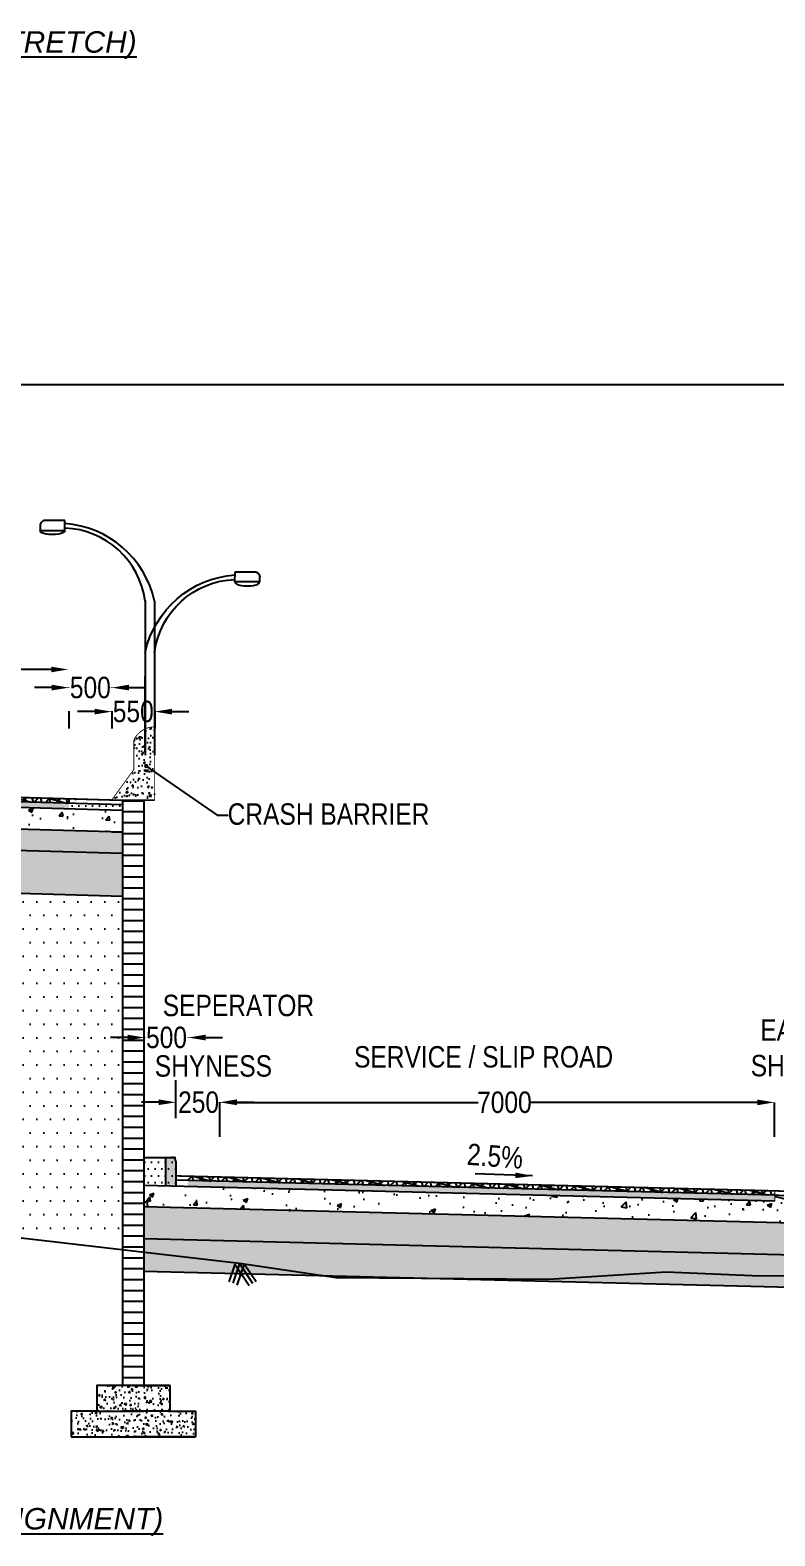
# Model space of a CAD drawing. Header units: millimetres. Extents: x 207528 to 778454, y -364692 to 101323.
# Drawn here: x 419356 to 428047, y -7738 to 9837 of the extents above; entities that cross this region are included whole.
import ezdxf

# ---------------------------------------------------------------- set-up
doc = ezdxf.new("R2010")
doc.units = ezdxf.units.MM
doc.linetypes.add('DASHED2', pattern=[0.375, 0.25, -0.125])
for name, color, linetype in [('Dim', 253, 'Continuous'), ('Dimension', 253, 'Continuous'), ('hatch', 253, 'Continuous'), ('NGL', 7, 'DASHED2')]:
    doc.layers.add(name, color=color, linetype=linetype)
doc.styles.add('DIM', font='ARIALN.TTF', dxfattribs={"height": 250})
doc.styles.get("Standard").update_dxf_attribs({"font": 'arial.ttf'})
doc.styles.add('STRIP PLAN STYLE', font='ARIALN.TTF')
doc.dimstyles.new('DIM', dxfattribs={"dimtxt": 250, "dimasz": 200, "dimexe": 0.18, "dimexo": 0.0625, "dimgap": 0.09, "dimtad": 0, "dimtih": 1, "dimtoh": 1, "dimdec": 0, "dimzin": 0, "dimdsep": 46, "dimtxsty": 'DIM', "dimcen": 0.09, "dimclrd": 256, "dimclrt": 7, "dimadec": 0, "dimazin": 0, "dimtfac": 1, "dimtdec": 0, "dimtofl": 0, "dimtmove": 0, "dimatfit": 3, "dimfxl": 1, "dimtolj": 1, "dimtzin": 0, "dimarcsym": 0})
doc.dimstyles.new('new', dxfattribs={"dimtxt": 150, "dimasz": 150, "dimexe": 100, "dimexo": 0.1, "dimgap": 0.09, "dimtad": 0, "dimtih": 1, "dimtoh": 1, "dimdec": 0, "dimzin": 0, "dimdsep": 46, "dimtxsty": 'DIM', "dimcen": 0.09, "dimclrd": 256, "dimclrt": 252, "dimadec": 0, "dimazin": 0, "dimtfac": 1, "dimtdec": 0, "dimtofl": 0, "dimtmove": 0, "dimatfit": 3, "dimfxl": 1, "dimtolj": 1, "dimtzin": 0, "dimlwd": -1, "dimarcsym": 0})

# ---------------------------------------------------------------- blocks, each defined once
blk = doc.blocks.new('*D203')
at = {"layer": 'Defpoints', "color": 0, "transparency": 16777216}
for p in [(432058, 5698), (387058, 5431), (432058, 5433)]:
    blk.add_point(p, dxfattribs=at)
at = {"layer": 'Dim', "color": 0, "lineweight": -2, "transparency": 16777216}
for p, q in [((387058, 5431), (387058, 5698)), ((432058, 5433), (432058, 5698))]:
    blk.add_line(p, q, dxfattribs=at)
at = {"layer": 'Dim', "lineweight": -2, "transparency": 16777216}
for p, q in [((387258, 5698), (407337, 5698)), ((431858, 5698), (414683, 5698))]:
    blk.add_line(p, q, dxfattribs=at)
at = {"layer": 'Dim', "transparency": 16777216}
for points in [[(387258, 5731), (387258, 5665), (387058, 5698)], [(431858, 5731), (431858, 5665), (432058, 5698)]]:
    blk.add_solid(points, dxfattribs=at)
at = {"layer": 'Dim', "color": 7, "transparency": 16777216, "insert": (411010, 5698), "char_height": 400, "attachment_point": 5, "style": 'STRIP PLAN STYLE'}
blk.add_mtext('\\A1;PROPOSED RIGHT OF WAY (45m)', dxfattribs=at)
blk = doc.blocks.new('*D209')
at = {"layer": 'Defpoints', "color": 0, "transparency": 16777216}
for p in [(417808, 2374), (419802, 2375), (419802, 2375)]:
    blk.add_point(p, dxfattribs=at)
at = {"layer": 'Dim', "color": 0, "lineweight": -2, "transparency": 16777216}
for p, q in [((417808, 2374), (417808, 2374)), ((419802, 2375), (419802, 2375))]:
    blk.add_line(p, q, dxfattribs=at)
at = {"layer": 'Dim', "lineweight": -2, "transparency": 16777216}
for p, q in [((418008, 2374), (418497, 2374)), ((419602, 2375), (419112, 2375))]:
    blk.add_line(p, q, dxfattribs=at)
at = {"layer": 'Dim', "transparency": 16777216}
for points in [[(418008, 2408), (418008, 2341), (417808, 2374)], [(419602, 2408), (419602, 2342), (419802, 2375)]]:
    blk.add_solid(points, dxfattribs=at)
at = {"layer": 'Dim', "color": 7, "transparency": 16777216, "insert": (418805, 2375), "char_height": 250, "attachment_point": 5, "style": 'DIM'}
blk.add_mtext('\\A1;2000', dxfattribs=at)
blk = doc.blocks.new('*D213')
at = {"layer": 'Defpoints', "color": 0, "transparency": 16777216}
for p in [(420310, 1786), (420810, 1883), (420810, 1786)]:
    blk.add_point(p, dxfattribs=at)
at = {"layer": 'Dim', "lineweight": -2, "transparency": 16777216}
for p, q in [((420110, 1883), (419910, 1883)), ((421010, 1883), (421210, 1883))]:
    blk.add_line(p, q, dxfattribs=at)
at = {"layer": 'Dim', "color": 0, "lineweight": -2, "transparency": 16777216}
for p, q in [((420310, 1882), (420310, 1883)), ((420810, 1882), (420810, 1883))]:
    blk.add_line(p, q, dxfattribs=at)
at = {"layer": 'Dim', "transparency": 16777216}
for points in [[(420110, 1916), (420110, 1850), (420310, 1883)], [(421010, 1916), (421010, 1850), (420810, 1883)]]:
    blk.add_solid(points, dxfattribs=at)
at = {"layer": 'Dim', "color": 7, "transparency": 16777216, "insert": (420560, 1883), "char_height": 250, "attachment_point": 5, "style": 'DIM'}
blk.add_mtext('\\A1;550', dxfattribs=at)
blk = doc.blocks.new('*D219')
at = {"layer": 'Defpoints', "color": 0, "transparency": 16777216}
for p in [(420310, 2163), (419808, 1889), (420310, 1889)]:
    blk.add_point(p, dxfattribs=at)
at = {"layer": 'Dim', "lineweight": -2, "transparency": 16777216}
for p, q in [((419608, 2163), (419408, 2163)), ((420510, 2163), (420710, 2163))]:
    blk.add_line(p, q, dxfattribs=at)
at = {"layer": 'Dim', "color": 0, "lineweight": -2, "transparency": 16777216}
for p, q in [((419808, 2162), (419808, 2163)), ((420310, 2162), (420310, 2163))]:
    blk.add_line(p, q, dxfattribs=at)
at = {"layer": 'Dim', "transparency": 16777216}
for points in [[(419608, 2197), (419608, 2130), (419808, 2163)], [(420510, 2197), (420510, 2130), (420310, 2163)]]:
    blk.add_solid(points, dxfattribs=at)
at = {"layer": 'Dim', "color": 7, "transparency": 16777216, "insert": (420059, 2163), "char_height": 250, "attachment_point": 5, "style": 'DIM'}
blk.add_mtext('\\A1;500', dxfattribs=at)
blk = doc.blocks.new('*D217')
at = {"layer": 'Defpoints', "color": 0, "transparency": 16777216}
for p in [(420693, -1921), (420693, -2269), (421203, -2269)]:
    blk.add_point(p, dxfattribs=at)
at = {"layer": 'Dim', "lineweight": -2, "transparency": 16777216}
for p, q in [((420493, -1921), (420293, -1921)), ((421403, -1921), (421603, -1921))]:
    blk.add_line(p, q, dxfattribs=at)
at = {"layer": 'Dim', "color": 0, "lineweight": -2, "transparency": 16777216}
for p, q in [((420693, -1923), (420693, -1921)), ((421203, -1923), (421203, -1921))]:
    blk.add_line(p, q, dxfattribs=at)
at = {"layer": 'Dim', "transparency": 16777216}
for points in [[(420493, -1888), (420493, -1955), (420693, -1921)], [(421403, -1888), (421403, -1955), (421203, -1921)]]:
    blk.add_solid(points, dxfattribs=at)
at = {"layer": 'Dim', "color": 7, "transparency": 16777216, "insert": (420948, -1921), "char_height": 250, "attachment_point": 5, "style": 'DIM'}
blk.add_mtext('\\A1;500', dxfattribs=at)
blk = doc.blocks.new('*D212')
at = {"layer": 'Defpoints', "color": 0, "transparency": 16777216}
for p in [(428043, -2678), (421570, -3080), (428043, -3080)]:
    blk.add_point(p, dxfattribs=at)
at = {"layer": 'Dim', "color": 0, "lineweight": -2, "transparency": 16777216}
for p, q in [((421570, -3080), (421570, -2678)), ((428043, -3080), (428043, -2678))]:
    blk.add_line(p, q, dxfattribs=at)
at = {"layer": 'Dim', "lineweight": -2, "transparency": 16777216}
for p, q in [((421770, -2678), (424586, -2678)), ((427843, -2678), (425196, -2678))]:
    blk.add_line(p, q, dxfattribs=at)
at = {"layer": 'Dim', "transparency": 16777216}
for points in [[(421770, -2645), (421770, -2711), (421570, -2678)], [(427843, -2645), (427843, -2711), (428043, -2678)]]:
    blk.add_solid(points, dxfattribs=at)
at = {"layer": 'Dim', "color": 7, "transparency": 16777216, "insert": (424891, -2678), "char_height": 250, "attachment_point": 5, "style": 'DIM'}
blk.add_mtext('\\A1;7000', dxfattribs=at)
blk = doc.blocks.new('DDD')
for p, q in [((1867070, -106568), (1867071, -106627)), ((1867071, -106627), (1867359, -106625)), ((1867358, -106507), (1867129, -106509)), ((1867359, -106625), (1867358, -106507)), ((1868297, -107444), (1868295, -109214)), ((1868407, -107450), (1868407, -109214))]:
    blk.add_line(p, q)
for centre, major_axis, start_param, end_param in [((1867129, -106568), (41.7, 41.7), 0.793568, 2.364365), ((1867273, -107703), (-822, 822), 4.14637, 5.423964), ((1867323, -107580), (-343, 922), 4.488864, 5.890241)]:
    blk.add_ellipse(centre, major_axis=major_axis, ratio=1, start_param=start_param, end_param=end_param)
at = {"extrusion": (0, 0, -1)}
blk.add_ellipse((1867215, -106626), major_axis=(144, 1), ratio=0.331897, start_param=0, end_param=3.141593, dxfattribs=at)
blk = doc.blocks.new('DUAL LIGHT')
for p, q in [((1621822, -144545), (1621823, -144427)), ((1621823, -144427), (1622052, -144429)), ((1622110, -144547), (1621822, -144545)), ((1622110, -144488), (1622110, -144547)), ((1620774, -145370), (1620774, -146570)), ((1620884, -145364), (1620885, -146570))]:
    blk.add_line(p, q)
at = {"extrusion": (0, 0, -1)}
for centre, major_axis, start_param, end_param in [((1621908, -145623), (822, 822), 4.14637, 5.423964), ((1622052, -144487), (-41.7, 41.7), 0.793568, 2.364365), ((1621858, -145500), (343, 922), 4.488864, 5.890241)]:
    blk.add_ellipse(centre, major_axis=major_axis, ratio=1, start_param=start_param, end_param=end_param, dxfattribs=at)
blk.add_ellipse((1621966, -144546), major_axis=(-144, 1), ratio=0.331897, start_param=0, end_param=3.141593)
blk.add_blockref('DDD', (-247523, -37321))
blk = doc.blocks.new('*D210')
at = {"layer": 'Defpoints', "color": 0, "transparency": 16777216}
for p in [(421056, -2677), (421056, -2994), (421566, -2994)]:
    blk.add_point(p, dxfattribs=at)
at = {"layer": 'Dim', "lineweight": -2, "transparency": 16777216}
for p, q in [((420856, -2677), (420656, -2677)), ((421766, -2677), (421966, -2677))]:
    blk.add_line(p, q, dxfattribs=at)
at = {"layer": 'Dim', "color": 0, "lineweight": -2, "transparency": 16777216}
for p, q in [((421056, -2678), (421056, -2677)), ((421566, -2678), (421566, -2677))]:
    blk.add_line(p, q, dxfattribs=at)
at = {"layer": 'Dim', "transparency": 16777216}
for points in [[(420856, -2643), (420856, -2710), (421056, -2677)], [(421766, -2643), (421766, -2710), (421566, -2677)]]:
    blk.add_solid(points, dxfattribs=at)
at = {"layer": 'Dim', "color": 7, "transparency": 16777216, "insert": (421322, -2677), "char_height": 250, "attachment_point": 5, "style": 'DIM'}
blk.add_mtext('\\A1;250', dxfattribs=at)

msp = doc.modelspace()

# ---------------------------------------------------------------- hatches: boundary and pattern name
h = msp.add_hatch()
h.set_pattern_fill('GOST_GLASS', color=41, scale=5)
h.set_pattern_definition([(45, (333710.013, -66546.884), (42.426407, -4e-15), [25, -35]), (45, (333720.62, -66546.884), (42.426407, -4e-15), [10, -50]), (45, (333710.013, -66536.277), (42.426407, -4e-15), [10, -50])])
h.paths.add_polyline_path([(410309.1, 1088.5), (410309.1, 1018.3), (419808.4, 745.6), (419808.4, 815)])
at = {"ltscale": 0.1}
h = msp.add_hatch(dxfattribs=at)
h.set_pattern_fill('LINE', color=256, scale=40, style=0)
h.set_pattern_definition([(0, (336454.91, 79075.2), (0, 127), [])])
h.paths.add_polyline_path([(420434.9, 850.9), (420684.9, 850.9), (420684.9, -4532.9), (420434.9, -4494)])
h.paths.add_polyline_path([(420434.9, -4494), (420684.9, -4532.9), (420684.9, -5983.5), (420434.9, -5983.5)])
h = msp.add_hatch(color=256)
h.dxf.hatch_style = 1
h.paths.add_polyline_path([(421058.4, -3367.1, 0.4142136), (421008.4, -3317.1), (420935.1, -3317.1), (420935.1, -3652.8), (421058.4, -3655.9)])
h = msp.add_hatch()
h.set_pattern_fill('GOST_GLASS', color=41, scale=5)
h.set_pattern_definition([(45, (296822.163, -17234.707), (42.426407, -4e-15), [25, -35]), (45, (296832.77, -17234.707), (42.426407, -4e-15), [10, -50]), (45, (296822.163, -17224.1), (42.426407, -4e-15), [10, -50])])
h.paths.add_polyline_path([(421194.1, -3589.3), (421194.1, -3659.3), (426773.2, -3798.8), (427019.6, -3779.2), (427417.8, -3744.9)])
h.paths.add_polyline_path([(428047.3, -3760.6), (428047.3, -3830.6), (426773.2, -3798.8), (427019.6, -3779.2), (427417.8, -3744.9)])
at = {"layer": 'Dim'}
h = msp.add_hatch(dxfattribs=at)
h.set_pattern_fill('AR-CONC', color=256)
h.set_pattern_definition([(50, (334454.79, 79037.7), (182.18467, -15.93909), [19.05, -209.55]), (355, (334454.79, 79037.7), (-35.24342, 191.05685), [15.24, -167.64058]), (100.45144, (334469.97, 79036.37), (146.94125, 175.11775), [16.19, -178.09024]), (46.1842, (334454.79, 79088.5), (271.07904, -42.04233), [28.575, -314.325]), (96.63556, (334477.38, 79085), (237.40413, 247.4261), [24.285, -267.1356]), (351.18415, (334454.79, 79088.5), (237.40413, 247.4261), [22.86, -251.4597]), (21, (334480.19, 79075.8), (151.6144, -102.2652), [19.05, -209.55]), (326, (334480.19, 79075.8), (61.80203, 184.18797), [15.24, -167.64]), (71.45144, (334492.82, 79067.27), (213.41642, 81.92277), [16.19, -178.08994]), (37.5, (334454.785, 79037.694), (3.088603, 84.55504), [0, -165.608, 0, -170.18, 0, -168.275]), (7.5, (334454.785, 79037.69), (66.81966, 100.180575), [0, -97.028, 0, -161.798, 0, -64.135]), (327.5, (334398.143, 79037.694), (135.590595, -5.728744), [0, -63.5, 0, -198.12, 0, -262.89]), (317.5, (334372.74, 79037.7), (148.12918, 25.42649), [0, -82.55, 0, -131.572, 0, -186.69])])
h.paths.add_polyline_path([(420566.9, 1549.4), (420573.5, 1563), (420593.1, 1595.1), (420610.1, 1616.5), (420634.6, 1640.8), (420674.4, 1669.3), (420707.3, 1685.6), (420740.1, 1696.5), (420778.4, 1703.6), (420809.9, 1705.1), (420809.9, 1647), (420809.9, 850.9), (420308.5, 863.5), (420567.3, 1207.4)])
h = msp.add_hatch(dxfattribs=at)
h.set_pattern_fill('AR-CONC', color=256, scale=3)
h.set_pattern_definition([(50, (333710, 14956), (546.554, -47.8173), [57.15, -628.65]), (355, (333710, 14956), (-105.7303, 573.1705), [45.72, -502.9218]), (100.45144, (333755.56, 14952), (440.8237, 525.3533), [48.57, -534.2707]), (46.1842, (333710, 15108.4), (813.237, -126.127), [85.725, -942.975]), (96.6356, (333777.8, 15097.9), (712.2124, 742.2784), [72.855, -801.407]), (351.1842, (333710, 15108.4), (712.212, 742.278), [68.58, -754.379]), (21, (333786.2, 15070.3), (454.8432, -306.7956), [57.15, -628.65]), (326, (333786.2, 15070.3), (185.406, 552.564), [45.72, -502.92]), (71.45144, (333824.1, 15044.7), (640.2493, 245.7683), [48.57, -534.2698]), (37.5, (333710.01, 14955.98), (9.2658, 253.6651), [0, -496.824, 0, -510.54, 0, -504.825]), (7.5, (333710, 14955.98), (200.459, 300.5417), [0, -291.084, 0, -485.394, 0, -192.405]), (327.5, (333540.09, 14955.98), (406.7718, -17.18623), [0, -190.5, 0, -594.36, 0, -788.67]), (317.5, (333463.9, 14955.98), (444.3875, 76.2795), [0, -247.65, 0, -394.716, 0, -560.07])])
h.paths.add_polyline_path([(410309.1, 1018.3), (410309.1, 761.6), (420434.9, 480.8), (420434.9, 727.7)])
h = msp.add_hatch(dxfattribs=at)
h.set_pattern_fill('AR-CONC', color=256, scale=3)
h.set_pattern_definition([(50, (296822.16, -17234.7), (546.554, -47.8173), [57.15, -628.65]), (355, (296822.16, -17234.7), (-105.7303, 573.1705), [45.72, -502.9218]), (100.45144, (296867.7, -17238.7), (440.8237, 525.3533), [48.57, -534.2707]), (46.1842, (296822.16, -17082.3), (813.237, -126.127), [85.725, -942.975]), (96.63556, (296889.9, -17092.8), (712.2124, 742.2784), [72.855, -801.407]), (351.18415, (296822.2, -17082.3), (712.2124, 742.2784), [68.58, -754.379]), (21, (296898.36, -17120.4), (454.8432, -306.7956), [57.15, -628.65]), (326, (296898.36, -17120.4), (185.406, 552.564), [45.72, -502.92]), (71.45144, (296936.27, -17145.97), (640.2493, 245.7683), [48.57, -534.2698]), (37.5, (296822.16, -17234.7), (9.2658, 253.66512), [0, -496.824, 0, -510.54, 0, -504.825]), (7.5, (296822.16, -17234.7), (200.459, 300.5417), [0, -291.084, 0, -485.394, 0, -192.405]), (327.5, (296652.24, -17234.7), (406.7718, -17.18623), [0, -190.5, 0, -594.36, 0, -788.67]), (317.5, (296576.04, -17234.7), (444.3875, 76.2795), [0, -247.65, 0, -394.716, 0, -560.07])])
h.paths.add_polyline_path([(428194.1, -3834.3), (426773.2, -3798.8), (425875.4, -3870.2), (424692.2, -3926.2), (423153.7, -3934.1), (421851, -3873.2), (420684.9, -3855), (420684.9, -3906.4), (428194.1, -4084.4)])
h.paths.add_polyline_path([(426773.2, -3798.8), (421194.1, -3659.3), (420684.9, -3646.6), (420684.9, -3855), (421851, -3873.2), (423153.7, -3934.1), (424692.2, -3926.2), (425875.4, -3870.2)])
at = {"layer": 'hatch'}
h = msp.add_hatch(dxfattribs=at)
h.set_pattern_fill('NET3', color=256, scale=30, angle=45)
h.set_pattern_definition([(45, (333710.01, -66546.88), (-67.35192, 67.35192), []), (105, (333710.01, -66546.88), (-92.004435, -24.65251), []), (165, (333710.01, -66546.88), (-24.65251, -92.004435), [])])
h.paths.add_polyline_path([(410309.1, 1138.4), (410309.1, 1088.6), (419808.4, 815), (419808.4, 865.3)])
h = msp.add_hatch(dxfattribs=at)
h.set_pattern_fill('GRAVEL', color=11, scale=25)
h.set_pattern_definition([(228.01279, (334167.213, 15590.98), (-5080, -5715), [85.4304, -8457.621]), (184.96974, (334110.063, 15527.478), (7619.999997, 635.000036), [146.601, -14513.5122]), (132.510447, (333964.013, 15514.778), (6350.000003, -6984.999998), [103.3704, -10233.6807]), (267.27369, (333716.363, 15356.028), (635.000001, 12700), [133.501, -13216.6094]), (292.833654, (333710.013, 15222.678), (-3175, 7620), [130.9084, -12959.952]), (357.27369, (333760.813, 15102.028), (-12700, 635.000001), [133.501, -13216.6094]), (37.69424, (333894.163, 15095.678), (-8254.9999996, -6350.0000005), [176.5484, -17478.279]), (72.255328, (334033.863, 15203.628), (4445.000001, 13969.9999996), [166.68, -16501.314]), (121.429566, (334084.663, 15362.378), (-5080.000001, 8255), [133.9532, -13261.3864]), (175.23636, (334014.813, 15476.68), (6985, -635), [152.9283, -7493.4842]), (222.397438, (333862.413, 15489.378), (-7619.9999998, -6985.0000003), [197.7695, -19579.193]), (138.814075, (334345.013, 15349.68), (-4445, 3810), [67.501, -6682.6415]), (171.469234, (334294.213, 15394.128), (8255, -1269.999999), [128.4205, -12713.6597]), (225, (334167.2, 15413.2), (-9e-14, -635), [89.8023, -808.2233]), (203.19859, (334122.76, 15489.38), (3175, 1270), [48.3603, -4787.6556]), (291.80141, (334078.31, 15470.33), (-635, 1905), [68.3914, -3351.1882]), (30.96376, (334103.71, 15406.83), (1905, 1270), [111.08, -3591.5745]), (161.56505, (334198.96, 15463.98), (1270, -635), [80.322, -1927.7245]), (16.38954, (333710.013, 15470.328), (6350, 1905), [112.522, -11139.7067]), (70.346176, (333817.963, 15502.078), (-2540, -6985), [94.3997, -9345.554]), (293.19859, (334198.96, 15590.98), (-1270, 3175), [96.72, -4739.296]), (343.61046, (334237.063, 15502.078), (-6350, 1905), [112.522, -11139.7067]), (339.44395, (333710.01, 15076.63), (-3175, 1270), [108.509, -5316.9336]), (294.77514, (333811.613, 15038.528), (-3175.000004, 6984.999998), [90.918, -9000.8983]), (66.80141, (334205.31, 14955.98), (1270, 3175), [96.72, -4739.296]), (17.354025, (334243.413, 15044.878), (-8255, -2540), [106.4457, -10538.094]), (69.44395, (333894.16, 14955.98), (-1270, -3175), [54.2544, -5371.188]), (101.30993, (334167.21, 14955.98), (-635, 2540), [32.3787, -3205.4987]), (165.96376, (334160.86, 14987.73), (1905, -635), [130.9084, -2487.2636]), (186.009006, (334033.863, 15019.478), (6350, 635), [121.3167, -12010.3412]), (303.69007, (334103.71, 15349.68), (-635, 1270), [91.581, -2197.944]), (353.157227, (334154.513, 15273.478), (10795, -1269.9999994), [159.889, -15829.0023]), (60.945396, (334313.263, 15254.43), (-2540, -4445), [65.377, -6472.348]), (90, (334345, 15311.6), (-635, 635), [38.1, -596.9]), (120.25644, (334021.163, 15038.528), (2540, -4445), [88.2167, -8733.485]), (48.01279, (333976.713, 15114.73), (5080, 5715), [170.8607, -8372.1905]), (0, (334091, 15241.7), (635, 635), [165.1, -469.9]), (325.304846, (334256.113, 15241.728), (6350.000002, -4444.999997), [100.4024, -9939.829]), (254.0546, (334338.66, 15184.58), (-635, -2540), [92.4573, -4530.4125]), (207.645975, (334313.263, 15095.678), (-12065.0000004, -6349.999999), [150.5363, -14903.116]), (175.42608, (334179.913, 15025.828), (-8255, 635), [159.2574, -15766.4616])])
h.paths.add_polyline_path([(409559, 532.3), (409559, 782.4), (420434.9, 480.8), (420434.9, 360.9), (420434.9, 226.7)])
h = msp.add_hatch(dxfattribs=at)
h.set_pattern_fill('DOTS', scale=50)
h.set_pattern_definition([(0, (334954.91, 14991.82), (39.6875, 79.375), [0, -79.375])])
h.paths.add_polyline_path([(419808.4, 865), (420684.6, 850.9), (420434.9, 844.9), (420434.9, 716.2), (419807.8, 745.8)])
h = msp.add_hatch(dxfattribs=at)
h.set_pattern_fill('DOTS', color=25, scale=50)
h.set_pattern_definition([(0, (333710.01, 14955.98), (39.6875, 79.375), [0, -79.375])])
h.paths.add_polyline_path([(409559, 532.3), (420434.9, 226.7), (420434.9, -273.4), (409559, 32.1)])
h = msp.add_hatch(dxfattribs=at)
h.set_pattern_fill('DOTS', scale=100)
h.set_pattern_definition([(0, (333710.01, 79039.36), (79.375, 158.75), [0, -158.75])])
h.paths.add_polyline_path([(409559, 32.1), (420434.9, -273.4), (420434.9, -4286.1), (420946.4, -4307.7), (418877.4, -4220.1), (415460.2, -3937.1), (409559, -3762.7)])
h = msp.add_hatch(dxfattribs=at)
h.set_pattern_fill('DOTS', color=25, scale=50)
h.set_pattern_definition([(0, (-919512.58, 91001.76), (39.6875, 79.375), [0, -79.375])])
h.paths.add_polyline_path([(421070.8, -3656.2), (420685.5, -3646.5), (420685.5, -3320.5), (421070.8, -3320.5)])
h = msp.add_hatch(dxfattribs=at)
h.set_pattern_fill('NET3', color=256, scale=30, angle=45)
h.set_pattern_definition([(45, (296822.16, -17234.71), (-67.35192, 67.35192), []), (105, (296822.16, -17234.71), (-92.004435, -24.652514), []), (165, (296822.16, -17234.71), (-24.652514, -92.004435), [])])
h.paths.add_polyline_path([(421194.1, -3539.3), (421194.1, -3589.3), (427417.8, -3744.9), (427867.8, -3706.1)])
h.paths.add_polyline_path([(428047.3, -3710.6), (428047.3, -3760.6), (427417.8, -3744.9), (427867.8, -3706.1)])
h = msp.add_hatch(dxfattribs=at)
h.set_pattern_fill('GRAVEL', color=11, scale=25)
h.set_pattern_definition([(228.012788, (81477.05, -71156.383), (-5080.0000004, -5714.9999996), [85.4304, -8457.6209]), (184.969741, (81419.902, -71219.883), (7619.999997, 635.0000362), [146.6012, -14513.5122]), (132.510447, (81273.852, -71232.583), (6350.0000027, -6984.9999976), [103.3704, -10233.6807]), (267.273689, (81026.202, -71391.333), (635.0000013, 12700), [133.5011, -13216.6094]), (292.833654, (81019.852, -71524.683), (-3175.0000003, 7620), [130.9084, -12959.9519]), (357.273689, (81070.652, -71645.333), (-12700, 635.0000013), [133.5011, -13216.6094]), (37.6942405, (81204.002, -71651.683), (-8254.9999996, -6350.0000005), [176.5484, -17478.2788]), (72.255328, (81343.702, -71543.733), (4445.0000012, 13969.9999996), [166.6799, -16501.3142]), (121.429566, (81394.502, -71384.983), (-5080.0000007, 8254.9999996), [133.9532, -13261.3864]), (175.236358, (81324.65, -71270.683), (6985, -635.000001), [152.9283, -7493.4842]), (222.397438, (81172.252, -71257.983), (-7619.9999998, -6985.0000003), [197.7695, -19579.1931]), (138.814075, (81654.85, -71397.683), (-4445, 3810), [67.5011, -6682.6415]), (171.469234, (81604.052, -71353.233), (8255.0000002, -1269.9999986), [128.4205, -12713.6597]), (225, (81477.05, -71334.2), (-9e-14, -635), [89.8023, -808.2233]), (203.19859, (81432.6, -71257.98), (3175, 1270), [48.3603, -4787.6556]), (291.80141, (81388.15, -71277.03), (-635, 1905), [68.3914, -3351.1882]), (30.963757, (81413.55, -71340.53), (1905, 1270), [111.0799, -3591.5745]), (161.56505, (81508.8, -71283.38), (1270, -635), [80.3218, -1927.7245]), (16.38954, (81019.852, -71277.033), (6350, 1905), [112.522, -11139.7067]), (70.346176, (81127.8, -71245.283), (-2540, -6985), [94.3997, -9345.5539]), (293.19859, (81508.8, -71156.38), (-1270, 3175), [96.72, -4739.2959]), (343.61046, (81546.902, -71245.283), (-6350, 1904.9999996), [112.522, -11139.7067]), (339.443955, (81019.85, -71670.73), (-3175, 1270), [108.5088, -5316.9336]), (294.77514, (81121.45, -71708.833), (-3175.000004, 6984.9999983), [90.918, -9000.8983]), (66.80141, (81515.15, -71791.38), (1270, 3175), [96.72, -4739.2959]), (17.354025, (81553.252, -71702.483), (-8255, -2540.0000005), [106.4457, -10538.094]), (69.443955, (81204, -71791.38), (-1270, -3175), [54.2544, -5371.188]), (101.309932, (81477.05, -71791.38), (-635, 2540), [32.3787, -3205.4987]), (165.963757, (81470.7, -71759.63), (1905, -635), [130.9084, -2487.2636]), (186.009006, (81343.702, -71727.883), (6350, 635.0000003), [121.3167, -12010.3412]), (303.69007, (81413.55, -71397.68), (-635, 1270), [91.581, -2197.9441]), (353.1572266, (81464.352, -71473.883), (10795, -1269.9999994), [159.8892, -15829.0023]), (60.945396, (81623.1, -71492.933), (-2540, -4445), [65.3771, -6472.3481]), (90, (81654.85, -71435.8), (-635, 635), [38.1, -596.9]), (120.256437, (81331, -71708.833), (2539.9999997, -4445), [88.2167, -8733.4852]), (48.012787, (81286.55, -71632.633), (5080.0000004, 5714.9999996), [170.8607, -8372.1905]), (0, (81400.85, -71505.63), (635, 635), [165.1, -469.9]), (325.304846, (81565.95, -71505.633), (6350.0000024, -4444.9999966), [100.4024, -9939.8292]), (254.054604, (81648.5, -71562.78), (-635, -2540), [92.4573, -4530.4125]), (207.645975, (81623.102, -71651.683), (-12065.0000004, -6349.9999992), [150.5363, -14903.1161]), (175.426079, (81489.752, -71721.533), (-8255, 635), [159.2574, -15766.4616])])
h.paths.add_polyline_path([(429369.2, -3907), (429046.3, -3745.6), (428047.3, -3710.6), (428046.8, -3710.6), (428046.8, -3830.8), (428167.4, -3830.8), (428167.4, -3864.9)])
h = msp.add_hatch(dxfattribs=at)
h.set_pattern_fill('GRAVEL', color=11, scale=25)
h.set_pattern_definition([(228.012788, (297279.363, -16599.707), (-5080, -5715), [85.4304, -8457.621]), (184.96974, (297222.213, -16663.207), (7619.999997, 635.000036), [146.6012, -14513.5122]), (132.510447, (297076.163, -16675.907), (6350.000003, -6984.999998), [103.3704, -10233.6807]), (267.27369, (296828.513, -16834.657), (635.000001, 12700), [133.501, -13216.6094]), (292.833654, (296822.163, -16968.007), (-3175, 7620), [130.9084, -12959.952]), (357.27369, (296872.963, -17088.657), (-12700, 635.000001), [133.501, -13216.6094]), (37.69424, (297006.313, -17095.007), (-8254.9999996, -6350.0000005), [176.5484, -17478.2788]), (72.255328, (297146.013, -16987.057), (4445.000001, 13969.9999996), [166.68, -16501.3142]), (121.429566, (297196.813, -16828.307), (-5080.000001, 8254.9999996), [133.9532, -13261.3864]), (175.23636, (297126.963, -16714.007), (6985, -635.000001), [152.9283, -7493.4842]), (222.397438, (296974.563, -16701.307), (-7619.9999998, -6985.0000003), [197.7695, -19579.193]), (138.814075, (297457.163, -16841.007), (-4445, 3810), [67.501, -6682.6415]), (171.469234, (297406.363, -16796.557), (8255, -1269.9999986), [128.4205, -12713.6597]), (225, (297279.36, -16777.5), (-9e-14, -635), [89.8023, -808.2233]), (203.19859, (297234.91, -16701.31), (3175, 1270), [48.3603, -4787.6556]), (291.80141, (297190.46, -16720.36), (-635, 1905), [68.3914, -3351.1882]), (30.96376, (297215.86, -16783.86), (1905, 1270), [111.08, -3591.5745]), (161.56505, (297311.11, -16726.7), (1270, -635), [80.3218, -1927.7245]), (16.38954, (296822.163, -16720.357), (6350, 1905), [112.522, -11139.7067]), (70.346176, (296930.113, -16688.607), (-2540, -6985), [94.3997, -9345.554]), (293.19859, (297311.11, -16599.71), (-1270, 3175), [96.72, -4739.296]), (343.61046, (297349.213, -16688.607), (-6350, 1905), [112.522, -11139.7067]), (339.443955, (296822.16, -17114.06), (-3175, 1270), [108.5088, -5316.9336]), (294.77514, (296923.763, -17152.157), (-3175.000004, 6984.999998), [90.918, -9000.8983]), (66.80141, (297317.46, -17234.71), (1270, 3175), [96.72, -4739.296]), (17.354025, (297355.563, -17145.807), (-8255, -2540), [106.4457, -10538.094]), (69.443955, (297006.31, -17234.71), (-1270, -3175), [54.2544, -5371.188]), (101.30993, (297279.36, -17234.71), (-635, 2540), [32.3787, -3205.4987]), (165.96376, (297273.01, -17202.96), (1905, -635), [130.9084, -2487.2636]), (186.009006, (297146.013, -17171.207), (6350, 635), [121.3167, -12010.3412]), (303.69007, (297215.86, -16841), (-635, 1270), [91.581, -2197.944]), (353.157227, (297266.663, -16917.207), (10795, -1269.9999994), [159.8892, -15829.0023]), (60.945396, (297425.413, -16936.257), (-2540, -4445), [65.377, -6472.348]), (90, (297457.16, -16879.1), (-635, 635), [38.1, -596.9]), (120.256437, (297133.313, -17152.157), (2540, -4445), [88.2167, -8733.4852]), (48.012787, (297088.863, -17075.957), (5080, 5715), [170.8607, -8372.1905]), (0, (297203.16, -16948.96), (635, 635), [165.1, -469.9]), (325.304846, (297368.263, -16948.957), (6350.000002, -4444.999997), [100.4024, -9939.8292]), (254.054604, (297450.81, -17006.11), (-635, -2540), [92.4573, -4530.4125]), (207.645975, (297425.413, -17095.007), (-12065.0000004, -6349.999999), [150.5363, -14903.116]), (175.426079, (297292.063, -17164.857), (-8255, 635), [159.2574, -15766.4616])])
h.paths.add_polyline_path([(429804.7, -4124.7), (430595, -4519.8), (420684.9, -4272), (420684.9, -3896.7)])
h = msp.add_hatch(dxfattribs=at)
h.set_pattern_fill('DOTS', color=25, scale=50)
h.set_pattern_definition([(0, (296822.16, -17234.71), (39.6875, 79.375), [0, -79.375])])
h.paths.add_polyline_path([(430595, -4519.8), (431384.5, -4914.4), (420684.9, -4646.9), (420684.9, -4272), (420821, -4275.4)])
h = msp.add_hatch(dxfattribs=at)
h.set_pattern_fill('AR-CONC', color=256, angle=90)
h.set_pattern_definition([(140, (336829.91, 79075.2), (15.93909, 182.18467), [19.05, -209.55]), (85, (336829.91, 79075.2), (-191.05685, -35.24342), [15.24, -167.64058]), (190.45144, (336831.24, 79090.38), (-175.11775, 146.94125), [16.19, -178.09024]), (136.1842, (336779.1, 79075.2), (42.04233, 271.07904), [28.575, -314.325]), (186.63556, (336782.61, 79097.8), (-247.4261, 237.40413), [24.285, -267.1356]), (81.18415, (336779.1, 79075.2), (-247.4261, 237.40413), [22.85997, -251.4597]), (111, (336791.81, 79100.6), (102.2652, 151.6144), [19.05, -209.55]), (56, (336791.81, 79100.6), (-184.18797, 61.80203), [15.24, -167.64]), (161.45145, (336800.33, 79113.23), (-81.92277, 213.41642), [16.19, -178.08994]), (127.5, (336829.91, 79075.2), (-84.55504, 3.088603), [0, -165.608, 0, -170.18, 0, -168.275]), (97.5, (336829.91, 79075.2), (-100.180575, 66.81966), [0, -97.028, 0, -161.798, 0, -64.135]), (57.5, (336829.91, 79018.556), (5.728744, 135.590595), [0, -63.5, 0, -198.12, 0, -262.89]), (47.5, (336829.91, 78993.16), (-25.42649, 148.12918), [0, -82.55, 0, -131.572, 0, -186.69])])
h.paths.add_polyline_path([(420134.9, -5983.5), (420984.9, -5983.5), (420984.9, -6283.5), (420559.9, -6283.5), (420434.9, -6283.5), (420134.9, -6283.5)])
h.paths.add_polyline_path([(419834.9, -6283.5), (420134.9, -6283.5), (420434.9, -6283.5), (420559.9, -6283.5), (420984.9, -6283.5), (421284.9, -6283.5), (421284.9, -6583.5), (419834.9, -6583.5)])

# ---------------------------------------------------------------- linework, layer by layer
for p, q in [((420434.9, 850.9), (420434.9, -5983.5)), ((420684.9, 850.9), (420684.9, -5983.5)), ((420434.9, -273.4), (409559, 32.1)), ((420685.5, -3320.5), (421058.4, -3320.5)), ((421058.4, -3367.1), (421058.4, -3655.9))]:
    msp.add_line(p, q)
at = {"const_width": 10}
msp.add_lwpolyline([(420566.9, 1549.4, -0.2994805), (420809.9, 1705.1), (420809.9, 850.9), (420308.2, 851), (420567.3, 1207.4), (420566.9, 1549.4), (420573.5, 1563), (420593.1, 1595.1), (420610.1, 1616.5), (420634.6, 1640.8), (420674.4, 1669.3), (420707.3, 1685.6), (420740.1, 1696.5), (420778.4, 1703.6), (420809.9, 1705.1)], format="xyb", dxfattribs=at)
for points, const_width in [([(410309.1, 1138.4), (420434.9, 847.3)], 20), ([(420309.9, 850.9), (420809.9, 850.9)], 20), ([(428047.3, -3710.6), (421058.4, -3535.9)], 20), ([(428047.3, -3710.6), (429046.3, -3745.6)], 20), ([(428046.8, -3710.7), (428046.8, -3830.8)], 10)]:
    msp.add_lwpolyline(points, dxfattribs=dict(const_width=const_width))
for points in [[(420434.9, 796.9), (410309.1, 1088.5)], [(420434.9, 727.7), (410309.1, 1018.3)], [(420434.9, 476.5), (409559, 782.4)], [(420434.9, 226.7), (409559, 532.3)], [(420309.9, 480.8), (420434.9, 480.8)], [(420935.1, -3317.1), (420935.1, -3651.1)], [(420684.9, -3616.2), (420684.9, -3587.3)], [(420684.9, -3616.2), (420684.9, -3587.3)], [(428047.3, -3830.6), (420684.9, -3646.6)], [(428047.3, -3830.6), (420684.9, -3646.6)], [(428047.3, -3760.6), (421058.4, -3585.9)], [(429804.7, -4124.7), (420684.9, -3896.7)], [(430595, -4519.8), (420684.9, -4272)], [(420684.9, -4646.9), (431384.5, -4914.4)], [(420984.9, -5983.5), (420134.9, -5983.5), (420134.9, -6283.5)], [(420684.9, -5983.5), (420984.9, -5983.5), (420984.9, -6283.5)], [(420134.9, -6283.5), (419834.9, -6283.5), (419834.9, -6583.5)], [(420134.9, -6283.5), (420559.9, -6283.5)], [(420559.9, -6283.5), (420434.9, -6283.5)], [(420984.9, -6283.5), (420559.9, -6283.5)], [(420984.9, -6283.5), (421284.9, -6283.5), (421284.9, -6583.5)], [(419834.9, -6583.5), (421284.9, -6583.5)]]:
    msp.add_lwpolyline(points)
msp.add_arc((421008.4, -3367.1), 50, 0, 90)
at = {"layer": 'Dim'}
for points in [[(419808.4, 1889.3), (419808.4, 1684.7)], [(419808.4, 1888.9), (419808.4, 1684.4)], [(420309.7, 1889.1), (420309.7, 1684.5)], [(420309.9, 1888.9), (420309.9, 1684.4)], [(420809.9, 1888.7), (420809.9, 1684.2)], [(419808.4, 865), (419808.4, 815)], [(420434.9, 850.9), (420684.9, 850.9)], [(421056.2, -2861.5), (421056.2, -2418.2)], [(421743.6, -4566.6), (421675.7, -4771.2)], [(421798.8, -4559), (421723.1, -4787)], [(421743.6, -4566.6), (421910.8, -4814.9)], [(421853.7, -4560.8), (421770.3, -4812.1)], [(421798.8, -4559), (421952.3, -4787)], [(421853.7, -4560.8), (421993.4, -4768.4)], [(420559.9, -5983.5), (420434.9, -5983.5)], [(420559.9, -5983.5), (420684.9, -5983.5)], [(420559.9, -6283.5), (420684.9, -6283.5)], [(421284.9, -6583.5), (420559.9, -6583.5)]]:
    msp.add_lwpolyline(points, dxfattribs=at)
at = {"layer": 'Dimension', "linetype": 'Continuous', "ltscale": 10, "flags": 128}
msp.add_lwpolyline([(432058.4, -4944.4), (431335.6, -4830.8), (430025, -4720.1), (427781.1, -4701.5), (426777.2, -4658), (425411.3, -4744.7), (422928.9, -4724.2), (421798.8, -4559), (418877.4, -4220.1), (415460.2, -3937.1), (409559, -3762.7)], dxfattribs=at)

# ---------------------------------------------------------------- block references
msp.add_blockref('DUAL LIGHT', (-1200075.4, 147943.2))

# ---------------------------------------------------------------- texts
at = {"layer": 'Dim', "char_height": 250, "attachment_point": 5, "style": 'DIM'}
for s, insert in [('CRASH BARRIER', (422838.6, 685.6)), ('SEPERATOR', (421787.2, -1548.3)), ('EARTHEN \\PSHOULDER', (428561.2, -2042.2)), ('SERVICE / SLIP ROAD', (424648.1, -2148)), ('SHYNESS', (421495.2, -2254.4))]:
    msp.add_mtext_dynamic_manual_height_columns(s, width=5325.312, gutter_width=1250, heights=[0], dxfattribs=dict(at, insert=insert))
at = {"layer": 'Dim', "color": 7, "insert": (424782.2, -3306.4), "char_height": 250, "attachment_point": 5, "rotation": 355.78636, "style": 'DIM'}
msp.add_mtext_dynamic_manual_height_columns('2.5%', width=5325.312, gutter_width=1250, heights=[0], dxfattribs=at)
at = {"layer": 'NGL', "color": 7, "char_height": 250, "width": 47718.433, "attachment_point": 5}
for s, insert in [('{\\fArial|b0|i1|c0|p34;\\LTYPE - E  : TYPICAL CROSS SECTION: 4-LANE CARRIAGEWAY - VEHICULAR UNDERPASS WITH SERVICE ROAD(EXISTING STRETCH)}', (409433.4, 9661.5)), ('{\\fArial|b0|i1|c0|p34;\\LTYPE - F  : TYPICAL CROSS SECTION: 4-LANE CARRIAGEWAY - VEHICULAR UNDERPASS WITH SERVICE ROAD(BYPASS/REALIGNMENT)}', (409433.4, -7575.1))]:
    msp.add_mtext(s, dxfattribs=dict(at, insert=insert))

# ---------------------------------------------------------------- dimensions: what is measured, and where the dimension line sits
at = {"layer": 'Dim'}
dim = msp.add_linear_dim(base=(432058.4, 5697.8), p1=(387058.4, 5430.8), p2=(432058.4, 5433), text='PROPOSED RIGHT OF WAY (45m)', dimstyle='DIM', override={"dimtxt": 400, "dimtxsty": 'STRIP PLAN STYLE'}, dxfattribs=at)
dim.commit()
dim.dimension.update_dxf_attribs({"geometry": '*D203', "text_midpoint": (411009.6, 5697.8), "dimtype": 160})
dim = msp.add_aligned_dim(p1=(417807.6, 2374.1), p2=(419802.1, 2375.1), distance=0, text='2000', dimstyle='DIM', dxfattribs=at)
dim.commit()
dim.dimension.update_dxf_attribs({"geometry": '*D209', "text_midpoint": (418804.9, 2374.6)})
dim = msp.add_aligned_dim(p1=(419808.4, 1889.3), p2=(420309.7, 1889.3), distance=273.9, text='500', dimstyle='DIM', override={"dimfxl": 1.25, "dimfxlon": 1}, dxfattribs=at)
dim.commit()
dim.dimension.update_dxf_attribs({"geometry": '*D219', "text_midpoint": (420059.1, 2163.2)})
for base, p1, p2, angle, text, picture, middle in [((420809.9, 1883), (420309.9, 1786.4), (420809.9, 1786.4), 0, '550', '*D213', (420559.9, 1883)), ((420692.7, -1921.4), (421203, -2269.2), (420692.7, -2269.2), 180, '500', '*D217', (420947.8, -1921.4)), ((421056.2, -2676.7), (421566.5, -2993.8), (421056.2, -2993.8), 180, '250', '*D210', (421321.6, -2676.7))]:
    dim = msp.add_linear_dim(base=base, p1=p1, p2=p2, angle=angle, text=text, dimstyle='DIM', override={"dimfxl": 1.25, "dimfxlon": 1}, dxfattribs=at)
    dim.commit()
    dim.dimension.update_dxf_attribs({"geometry": picture, "text_midpoint": middle, "dimtype": 161})
dim = msp.add_linear_dim(base=(428043.4, -2678), p1=(421569.6, -3080.2), p2=(428043.4, -3080.2), angle=0, text='7000', dimstyle='DIM', dxfattribs=at)
dim.commit()
dim.dimension.update_dxf_attribs({"geometry": '*D212', "text_midpoint": (424890.7, -2678), "dimtype": 161})

# ---------------------------------------------------------------- leaders
msp.add_leader([(425219.4, -3537), (424549.9, -3510.8)], dimstyle='DIM', dxfattribs=at)
at = {"layer": 'Dimension'}
msp.add_leader([(420711.8, 1247.9), (421538, 674.3), (421666.8, 674.3)], dimstyle='new', override={"dimasz": 50, "dimclrd": 256, "dimldrblk": 'Dot'}, dxfattribs=at)

doc.saveas('drawing.dxf')
